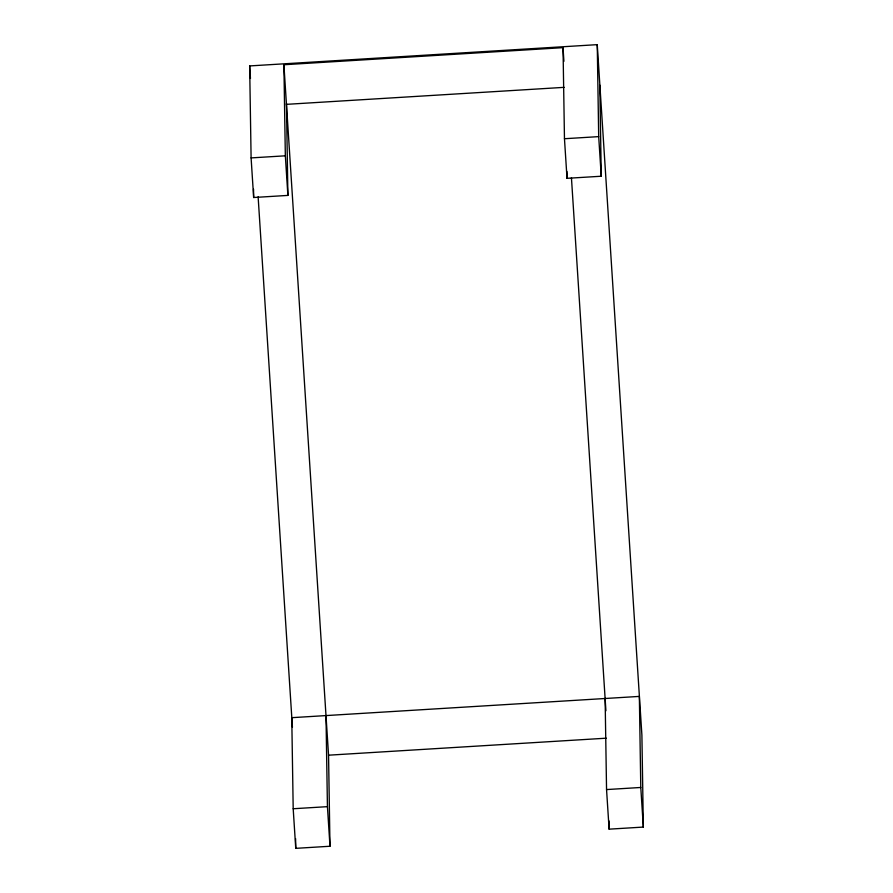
<?xml version="1.0" encoding="UTF-8"?>
<svg xmlns="http://www.w3.org/2000/svg" width="893" height="893" viewBox="0 0 893 893"><rect width="100%" height="100%" fill="white"/><g stroke="black" fill="none" stroke-linecap="round" stroke-linejoin="round"><path stroke-width="1.34" d="M286.452 103.432L287.892 195.411L253.657 197.509L251.1 157.905L249.66 65.926L597.25 44.65L641.9 735.095L643.34 827.074L609.115 829.162L606.548 789.568L605.119 698.493M287.892 195.411L285.336 155.817L283.896 64.742L563.025 47.653L563.907 61.316M286.463 104.347L564.197 87.347M251.1 157.905L285.336 155.817M599.817 85.159L601.257 176.234L567.022 178.321L564.465 138.728L598.69 136.629L597.25 44.65M643.34 827.074L640.783 787.47L639.355 696.406L291.765 717.682L293.194 808.745L295.75 848.35L329.986 846.251L328.557 755.188L606.291 738.187M293.194 808.745L327.43 806.658L325.99 715.583M606.548 789.568L640.783 787.47M598.69 136.629L601.257 176.234M571.442 177.763L605.912 710.783M283.896 64.742L328.557 755.188M327.43 806.658L329.986 846.251M249.66 65.926L250.464 78.461M258.122 196.784L292.424 727.136M608.981 820.89L609.115 829.162M566.91 171.423L567.022 178.321M563.025 47.653L564.465 138.728M295.605 838.594L295.75 848.35M253.534 189.227L253.657 197.509"/></g></svg>
